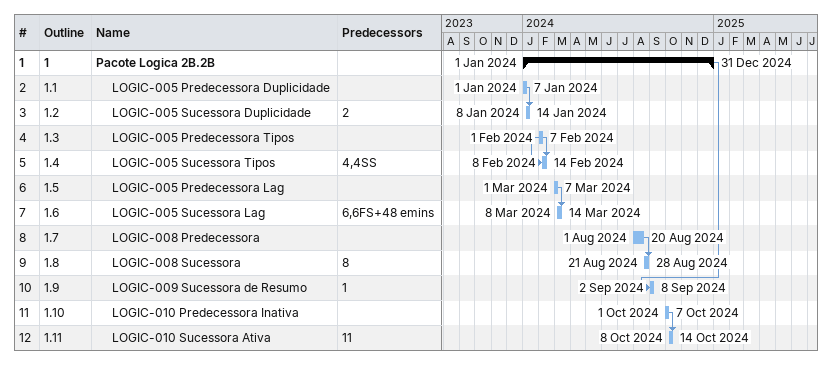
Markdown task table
| ID | WBS | Task | Start | Finish | Predecessors |
|---|---|---|---|---|---|
| 1 | 1 | **Pacote Logica 2B.2B** | 2024-01-01 | 2024-12-31 |  |
| 2 | 1.1 | LOGIC-005 Predecessora Duplicidade | 2024-01-01 | 2024-01-07 |  |
| 3 | 1.2 | LOGIC-005 Sucessora Duplicidade | 2024-01-08 | 2024-01-14 | 2 |
| 4 | 1.3 | LOGIC-005 Predecessora Tipos | 2024-02-01 | 2024-02-07 |  |
| 5 | 1.4 | LOGIC-005 Sucessora Tipos | 2024-02-08 | 2024-02-14 | 4, 4SS |
| 6 | 1.5 | LOGIC-005 Predecessora Lag | 2024-03-01 | 2024-03-07 |  |
| 7 | 1.6 | LOGIC-005 Sucessora Lag | 2024-03-08 | 2024-03-14 | 6, 6FS+48emin |
| 8 | 1.7 | LOGIC-008 Predecessora | 2024-08-01 | 2024-08-20 |  |
| 9 | 1.8 | LOGIC-008 Sucessora | 2024-08-21 | 2024-08-28 | 8 |
| 10 | 1.9 | LOGIC-009 Sucessora de Resumo | 2024-09-02 | 2024-09-08 | 1 |
| 11 | 1.10 | LOGIC-010 Predecessora Inativa | 2024-10-01 | 2024-10-07 |  |
| 12 | 1.11 | LOGIC-010 Sucessora Ativa | 2024-10-08 | 2024-10-14 | 11 |
